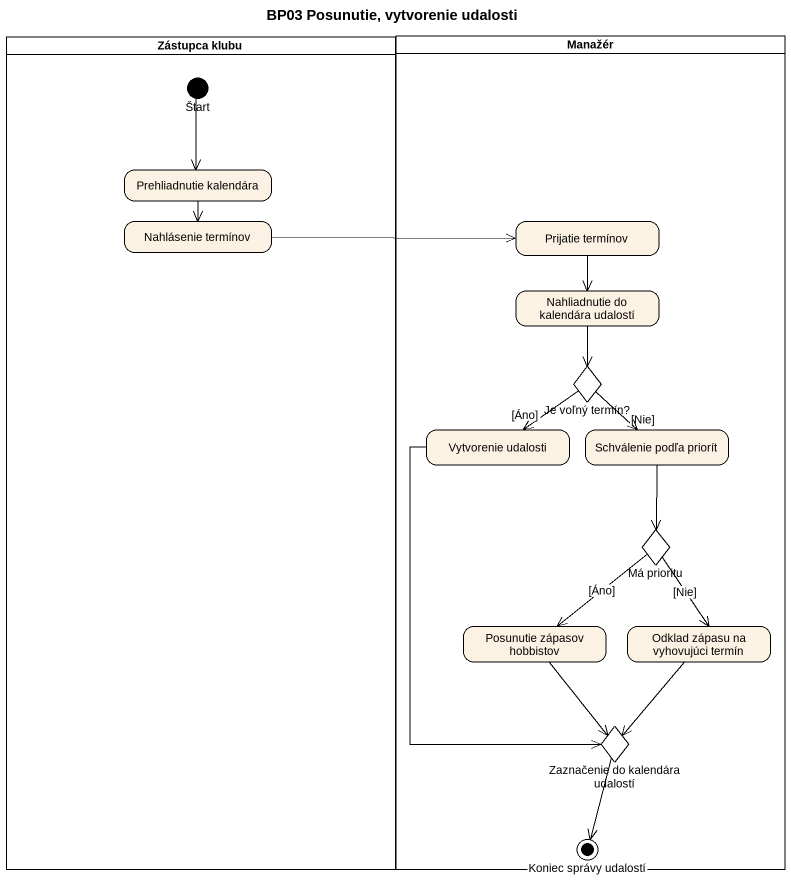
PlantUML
@startuml
title BP03 Posunutie, vytvorenie udalosti
hide empty description
state "Zástupca klubu" as Zástupca_klubu <<partition>> {
  state Štart <<start>>
  state "Prehliadnutie kalendára" as Prehliadnutie_kalendára
  state "Nahlásenie termínov" as Nahlásenie_termínov
}
state Manažér <<partition>> {
  state "Prijatie termínov" as Prijatie_termínov
  state "Nahliadnutie do kalendára udalostí" as Nahliadnutie_do_kalendára
  state "Je voľný termín?" as Je_voľný_termín <<choice>>
  state "Vytvorenie udalosti" as Vytvorenie_udalosti
  state "Schválenie podľa priorít" as Schválenie_podľa_priorít
  state "Má prioritu" as Má_prioritu <<choice>>
  state "Posunutie zápasov hobbistov" as Posunutie_zápasov_hobbistov
  state "Odklad zápasu na vyhovujúci termín" as Odklad_zápasu_na_vyhovujúci
  state "Zaznačenie do kalendára udalostí" as Zaznačenie_do_kalendára <<choice>>
  state "Koniec správy udalostí" as Koniec_správy_udalostí <<end>>
}
Štart --> Prehliadnutie_kalendára
Prehliadnutie_kalendára --> Nahlásenie_termínov
Nahlásenie_termínov -right-> Prijatie_termínov
Prijatie_termínov --> Nahliadnutie_do_kalendára
Nahliadnutie_do_kalendára --> Je_voľný_termín
Je_voľný_termín --> Vytvorenie_udalosti : [Áno]
Je_voľný_termín --> Schválenie_podľa_priorít : [Nie]
Vytvorenie_udalosti --> Zaznačenie_do_kalendára
Schválenie_podľa_priorít --> Má_prioritu
Má_prioritu --> Posunutie_zápasov_hobbistov : [Áno]
Má_prioritu --> Odklad_zápasu_na_vyhovujúci : [Nie]
Posunutie_zápasov_hobbistov --> Zaznačenie_do_kalendára
Odklad_zápasu_na_vyhovujúci --> Zaznačenie_do_kalendára
Zaznačenie_do_kalendára --> Koniec_správy_udalostí
@enduml
